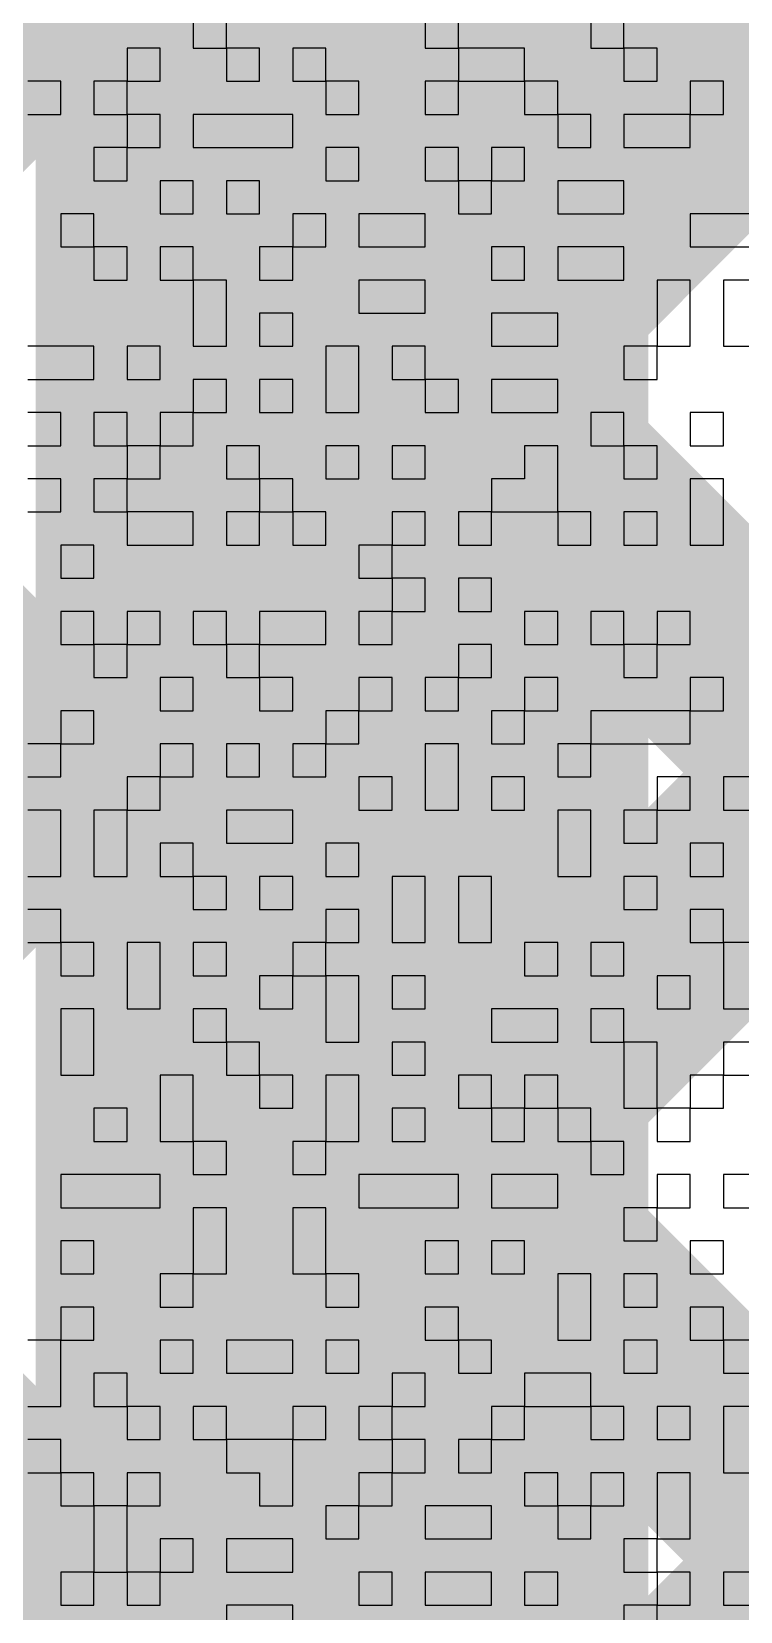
# Model space of a CAD drawing. Header units: millimetres. Extents: x 3.06 to 5.82, y 1.29 to 3.84.
# Drawn here: x 4.6379 to 4.6633, y 1.8932 to 1.9499 of the extents above; entities that cross this region are included whole.
import ezdxf

# ---------------------------------------------------------------- set-up
doc = ezdxf.new("R2010")
doc.units = ezdxf.units.MM
doc.header["$MEASUREMENT"] = 0
for name, color, linetype in [('BottomLayer', 5, 'Continuous'), ('TopLayer', 1, 'Continuous'), ('TopOverlay', 2, 'Continuous')]:
    doc.layers.add(name, color=color, linetype=linetype)

msp = doc.modelspace()

# ---------------------------------------------------------------- linework, layer by layer
at = {"layer": 'BottomLayer', "const_width": 0.008}
for points in [[(4.26286, 1.491), (4.728458, 1.956598)], [(4.57707, 1.956598), (5.022308, 1.511361)], [(4.587413, 1.900406), (4.643605, 1.956598)], [(4.602187, 1.886896), (4.671889, 1.956598)], [(4.603589, 1.860014), (4.700174, 1.956598)], [(4.605355, 1.956598), (5.032078, 1.529875)], [(4.633639, 1.956598), (5.052246, 1.537991)], [(4.661923, 1.956598), (5.080522, 1.538)]]:
    msp.add_lwpolyline(points, dxfattribs=at)
at = {"layer": 'TopLayer', "const_width": 0.022}
msp.add_lwpolyline([(4.649, 1.848), (4.649, 1.981)], dxfattribs=at)
at = {"layer": 'TopOverlay'}
for p, q in [((4.643666, 1.950527), (4.643666, 1.949338)), ((4.644855, 1.949338), (4.644855, 1.950527)), ((4.65199, 1.950527), (4.65199, 1.949338)), ((4.65318, 1.949338), (4.65318, 1.950527)), ((4.657937, 1.950527), (4.657937, 1.949338)), ((4.659126, 1.949338), (4.659126, 1.950527)), ((4.642476, 1.949338), (4.641287, 1.949338)), ((4.641287, 1.949338), (4.641287, 1.948149)), ((4.642476, 1.948149), (4.642476, 1.949338)), ((4.643666, 1.949338), (4.644855, 1.949338)), ((4.644855, 1.949338), (4.644855, 1.948149)), ((4.646044, 1.949338), (4.644855, 1.949338)), ((4.646044, 1.948149), (4.646044, 1.949338)), ((4.648422, 1.949338), (4.647233, 1.949338)), ((4.647233, 1.949338), (4.647233, 1.948149)), ((4.648422, 1.948149), (4.648422, 1.949338)), ((4.65199, 1.949338), (4.65318, 1.949338)), ((4.65318, 1.949338), (4.65318, 1.948149)), ((4.655558, 1.949338), (4.65318, 1.949338)), ((4.655558, 1.948149), (4.655558, 1.949338)), ((4.657937, 1.949338), (4.659126, 1.949338)), ((4.659126, 1.949338), (4.659126, 1.948149)), ((4.660315, 1.949338), (4.659126, 1.949338)), ((4.660315, 1.948149), (4.660315, 1.949338)), ((4.638908, 1.948149), (4.637719, 1.948149)), ((4.638908, 1.94696), (4.638908, 1.948149)), ((4.641287, 1.948149), (4.640098, 1.948149)), ((4.640098, 1.948149), (4.640098, 1.94696)), ((4.641287, 1.948149), (4.642476, 1.948149)), ((4.641287, 1.94696), (4.641287, 1.948149)), ((4.644855, 1.948149), (4.646044, 1.948149)), ((4.647233, 1.948149), (4.648422, 1.948149)), ((4.648422, 1.948149), (4.648422, 1.94696)), ((4.649612, 1.948149), (4.648422, 1.948149)), ((4.649612, 1.94696), (4.649612, 1.948149)), ((4.65318, 1.948149), (4.65199, 1.948149)), ((4.65199, 1.948149), (4.65199, 1.94696)), ((4.65318, 1.94696), (4.65318, 1.948149)), ((4.65318, 1.948149), (4.655558, 1.948149)), ((4.655558, 1.948149), (4.655558, 1.94696)), ((4.656747, 1.948149), (4.655558, 1.948149)), ((4.656747, 1.94696), (4.656747, 1.948149)), ((4.659126, 1.948149), (4.660315, 1.948149)), ((4.662694, 1.948149), (4.661504, 1.948149)), ((4.661504, 1.948149), (4.661504, 1.94696)), ((4.662694, 1.94696), (4.662694, 1.948149)), ((4.637719, 1.94696), (4.638908, 1.94696)), ((4.640098, 1.94696), (4.641287, 1.94696)), ((4.641287, 1.94696), (4.641287, 1.94577)), ((4.642476, 1.94696), (4.641287, 1.94696)), ((4.642476, 1.94577), (4.642476, 1.94696)), ((4.647233, 1.94696), (4.643666, 1.94696)), ((4.643666, 1.94696), (4.643666, 1.94577)), ((4.647233, 1.94577), (4.647233, 1.94696)), ((4.648422, 1.94696), (4.649612, 1.94696)), ((4.65199, 1.94696), (4.65318, 1.94696)), ((4.655558, 1.94696), (4.656747, 1.94696)), ((4.656747, 1.94696), (4.656747, 1.94577)), ((4.657937, 1.94696), (4.656747, 1.94696)), ((4.657937, 1.94577), (4.657937, 1.94696)), ((4.661504, 1.94696), (4.659126, 1.94696)), ((4.659126, 1.94696), (4.659126, 1.94577)), ((4.661504, 1.94696), (4.662694, 1.94696)), ((4.661504, 1.94577), (4.661504, 1.94696)), ((4.641287, 1.94577), (4.640098, 1.94577)), ((4.640098, 1.94577), (4.640098, 1.944581)), ((4.641287, 1.94577), (4.642476, 1.94577)), ((4.641287, 1.944581), (4.641287, 1.94577)), ((4.643666, 1.94577), (4.647233, 1.94577)), ((4.649612, 1.94577), (4.648422, 1.94577)), ((4.648422, 1.94577), (4.648422, 1.944581)), ((4.649612, 1.944581), (4.649612, 1.94577)), ((4.65318, 1.94577), (4.65199, 1.94577)), ((4.65199, 1.94577), (4.65199, 1.944581)), ((4.65318, 1.944581), (4.65318, 1.94577)), ((4.655558, 1.94577), (4.654369, 1.94577)), ((4.654369, 1.94577), (4.654369, 1.944581)), ((4.655558, 1.944581), (4.655558, 1.94577)), ((4.656747, 1.94577), (4.657937, 1.94577)), ((4.659126, 1.94577), (4.661504, 1.94577)), ((4.640098, 1.944581), (4.641287, 1.944581)), ((4.643666, 1.944581), (4.642476, 1.944581)), ((4.642476, 1.944581), (4.642476, 1.943392)), ((4.643666, 1.943392), (4.643666, 1.944581)), ((4.646044, 1.944581), (4.644855, 1.944581)), ((4.644855, 1.944581), (4.644855, 1.943392)), ((4.646044, 1.943392), (4.646044, 1.944581)), ((4.648422, 1.944581), (4.649612, 1.944581)), ((4.65199, 1.944581), (4.65318, 1.944581)), ((4.65318, 1.944581), (4.65318, 1.943392)), ((4.654369, 1.944581), (4.65318, 1.944581)), ((4.654369, 1.944581), (4.655558, 1.944581)), ((4.654369, 1.943392), (4.654369, 1.944581)), ((4.659126, 1.944581), (4.656747, 1.944581)), ((4.656747, 1.944581), (4.656747, 1.943392)), ((4.659126, 1.943392), (4.659126, 1.944581)), ((4.640098, 1.943392), (4.638908, 1.943392)), ((4.638908, 1.943392), (4.638908, 1.942203)), ((4.640098, 1.942203), (4.640098, 1.943392)), ((4.642476, 1.943392), (4.643666, 1.943392)), ((4.644855, 1.943392), (4.646044, 1.943392)), ((4.648422, 1.943392), (4.647233, 1.943392)), ((4.647233, 1.943392), (4.647233, 1.942203)), ((4.648422, 1.942203), (4.648422, 1.943392)), ((4.65199, 1.943392), (4.649612, 1.943392)), ((4.649612, 1.943392), (4.649612, 1.942203)), ((4.65199, 1.942203), (4.65199, 1.943392)), ((4.65318, 1.943392), (4.654369, 1.943392)), ((4.656747, 1.943392), (4.659126, 1.943392)), ((4.663883, 1.943392), (4.661504, 1.943392)), ((4.661504, 1.943392), (4.661504, 1.942203)), ((4.638908, 1.942203), (4.640098, 1.942203)), ((4.640098, 1.942203), (4.640098, 1.941013)), ((4.641287, 1.942203), (4.640098, 1.942203)), ((4.641287, 1.941013), (4.641287, 1.942203)), ((4.643666, 1.942203), (4.642476, 1.942203)), ((4.642476, 1.942203), (4.642476, 1.941013)), ((4.643666, 1.941013), (4.643666, 1.942203)), ((4.647233, 1.942203), (4.646044, 1.942203)), ((4.646044, 1.942203), (4.646044, 1.941013)), ((4.647233, 1.942203), (4.648422, 1.942203)), ((4.647233, 1.941013), (4.647233, 1.942203)), ((4.649612, 1.942203), (4.65199, 1.942203)), ((4.655558, 1.942203), (4.654369, 1.942203)), ((4.654369, 1.942203), (4.654369, 1.941013)), ((4.655558, 1.941013), (4.655558, 1.942203)), ((4.659126, 1.942203), (4.656747, 1.942203)), ((4.656747, 1.942203), (4.656747, 1.941013)), ((4.659126, 1.941013), (4.659126, 1.942203)), ((4.661504, 1.942203), (4.663883, 1.942203)), ((4.640098, 1.941013), (4.641287, 1.941013)), ((4.642476, 1.941013), (4.643666, 1.941013)), ((4.643666, 1.941013), (4.643666, 1.939824)), ((4.644855, 1.941013), (4.643666, 1.941013)), ((4.644855, 1.939824), (4.644855, 1.941013)), ((4.646044, 1.941013), (4.647233, 1.941013)), ((4.65199, 1.941013), (4.649612, 1.941013)), ((4.649612, 1.941013), (4.649612, 1.939824)), ((4.65199, 1.939824), (4.65199, 1.941013)), ((4.654369, 1.941013), (4.655558, 1.941013)), ((4.656747, 1.941013), (4.659126, 1.941013)), ((4.661504, 1.941013), (4.660315, 1.941013)), ((4.660315, 1.941013), (4.660315, 1.939824)), ((4.661504, 1.939824), (4.661504, 1.941013)), ((4.663883, 1.941013), (4.662694, 1.941013)), ((4.662694, 1.941013), (4.662694, 1.939824)), ((4.643666, 1.939824), (4.643666, 1.938635)), ((4.644855, 1.938635), (4.644855, 1.939824)), ((4.647233, 1.939824), (4.646044, 1.939824)), ((4.646044, 1.939824), (4.646044, 1.938635)), ((4.647233, 1.938635), (4.647233, 1.939824)), ((4.649612, 1.939824), (4.65199, 1.939824)), ((4.656747, 1.939824), (4.654369, 1.939824)), ((4.654369, 1.939824), (4.654369, 1.938635)), ((4.656747, 1.938635), (4.656747, 1.939824)), ((4.660315, 1.939824), (4.660315, 1.938635)), ((4.661504, 1.938635), (4.661504, 1.939824)), ((4.662694, 1.939824), (4.662694, 1.938635)), ((4.640098, 1.938635), (4.637719, 1.938635)), ((4.640098, 1.937446), (4.640098, 1.938635)), ((4.642476, 1.938635), (4.641287, 1.938635)), ((4.641287, 1.938635), (4.641287, 1.937446)), ((4.642476, 1.937446), (4.642476, 1.938635)), ((4.643666, 1.938635), (4.644855, 1.938635)), ((4.646044, 1.938635), (4.647233, 1.938635)), ((4.649612, 1.938635), (4.648422, 1.938635)), ((4.648422, 1.938635), (4.648422, 1.937446)), ((4.649612, 1.937446), (4.649612, 1.938635)), ((4.65199, 1.938635), (4.650801, 1.938635)), ((4.650801, 1.938635), (4.650801, 1.937446)), ((4.65199, 1.937446), (4.65199, 1.938635)), ((4.654369, 1.938635), (4.656747, 1.938635)), ((4.660315, 1.938635), (4.659126, 1.938635)), ((4.659126, 1.938635), (4.659126, 1.937446)), ((4.660315, 1.938635), (4.661504, 1.938635)), ((4.660315, 1.937446), (4.660315, 1.938635)), ((4.662694, 1.938635), (4.663883, 1.938635)), ((4.637719, 1.937446), (4.640098, 1.937446)), ((4.641287, 1.937446), (4.642476, 1.937446)), ((4.644855, 1.937446), (4.643666, 1.937446)), ((4.643666, 1.937446), (4.643666, 1.936256)), ((4.644855, 1.936256), (4.644855, 1.937446)), ((4.647233, 1.937446), (4.646044, 1.937446)), ((4.646044, 1.937446), (4.646044, 1.936256)), ((4.647233, 1.936256), (4.647233, 1.937446)), ((4.648422, 1.937446), (4.648422, 1.936256)), ((4.649612, 1.936256), (4.649612, 1.937446)), ((4.650801, 1.937446), (4.65199, 1.937446)), ((4.65199, 1.937446), (4.65199, 1.936256)), ((4.65318, 1.937446), (4.65199, 1.937446)), ((4.65318, 1.936256), (4.65318, 1.937446)), ((4.656747, 1.937446), (4.654369, 1.937446)), ((4.654369, 1.937446), (4.654369, 1.936256)), ((4.656747, 1.936256), (4.656747, 1.937446)), ((4.659126, 1.937446), (4.660315, 1.937446)), ((4.638908, 1.936256), (4.637719, 1.936256)), ((4.638908, 1.935067), (4.638908, 1.936256)), ((4.641287, 1.936256), (4.640098, 1.936256)), ((4.640098, 1.936256), (4.640098, 1.935067)), ((4.641287, 1.935067), (4.641287, 1.936256)), ((4.643666, 1.936256), (4.642476, 1.936256)), ((4.642476, 1.936256), (4.642476, 1.935067)), ((4.643666, 1.936256), (4.644855, 1.936256)), ((4.643666, 1.935067), (4.643666, 1.936256)), ((4.646044, 1.936256), (4.647233, 1.936256)), ((4.648422, 1.936256), (4.649612, 1.936256)), ((4.65199, 1.936256), (4.65318, 1.936256)), ((4.654369, 1.936256), (4.656747, 1.936256)), ((4.659126, 1.936256), (4.657937, 1.936256)), ((4.657937, 1.936256), (4.657937, 1.935067)), ((4.659126, 1.935067), (4.659126, 1.936256)), ((4.662694, 1.936256), (4.661504, 1.936256)), ((4.661504, 1.936256), (4.661504, 1.935067)), ((4.662694, 1.935067), (4.662694, 1.936256)), ((4.637719, 1.935067), (4.638908, 1.935067)), ((4.640098, 1.935067), (4.641287, 1.935067)), ((4.641287, 1.935067), (4.641287, 1.933878)), ((4.642476, 1.935067), (4.641287, 1.935067)), ((4.642476, 1.935067), (4.643666, 1.935067)), ((4.642476, 1.933878), (4.642476, 1.935067)), ((4.646044, 1.935067), (4.644855, 1.935067)), ((4.644855, 1.935067), (4.644855, 1.933878)), ((4.646044, 1.933878), (4.646044, 1.935067)), ((4.649612, 1.935067), (4.648422, 1.935067)), ((4.648422, 1.935067), (4.648422, 1.933878)), ((4.649612, 1.933878), (4.649612, 1.935067)), ((4.65199, 1.935067), (4.650801, 1.935067)), ((4.650801, 1.935067), (4.650801, 1.933878)), ((4.65199, 1.933878), (4.65199, 1.935067)), ((4.656747, 1.935067), (4.655558, 1.935067)), ((4.655558, 1.935067), (4.655558, 1.933878)), ((4.656747, 1.933878), (4.656747, 1.935067)), ((4.657937, 1.935067), (4.659126, 1.935067)), ((4.659126, 1.935067), (4.659126, 1.933878)), ((4.660315, 1.935067), (4.659126, 1.935067)), ((4.660315, 1.933878), (4.660315, 1.935067)), ((4.661504, 1.935067), (4.662694, 1.935067)), ((4.638908, 1.933878), (4.637719, 1.933878)), ((4.638908, 1.932689), (4.638908, 1.933878)), ((4.641287, 1.933878), (4.640098, 1.933878)), ((4.640098, 1.933878), (4.640098, 1.932689)), ((4.641287, 1.933878), (4.642476, 1.933878)), ((4.641287, 1.932689), (4.641287, 1.933878)), ((4.644855, 1.933878), (4.646044, 1.933878)), ((4.646044, 1.933878), (4.646044, 1.932689)), ((4.647233, 1.933878), (4.646044, 1.933878)), ((4.647233, 1.932689), (4.647233, 1.933878)), ((4.648422, 1.933878), (4.649612, 1.933878)), ((4.650801, 1.933878), (4.65199, 1.933878)), ((4.655558, 1.933878), (4.654369, 1.933878)), ((4.654369, 1.933878), (4.654369, 1.932689)), ((4.656747, 1.932689), (4.656747, 1.933878)), ((4.659126, 1.933878), (4.660315, 1.933878)), ((4.662694, 1.933878), (4.661504, 1.933878)), ((4.661504, 1.933878), (4.661504, 1.932689)), ((4.662694, 1.932689), (4.662694, 1.933878)), ((4.637719, 1.932689), (4.638908, 1.932689)), ((4.640098, 1.932689), (4.641287, 1.932689)), ((4.641287, 1.932689), (4.641287, 1.931499)), ((4.643666, 1.932689), (4.641287, 1.932689)), ((4.643666, 1.931499), (4.643666, 1.932689)), ((4.646044, 1.932689), (4.644855, 1.932689)), ((4.644855, 1.932689), (4.644855, 1.931499)), ((4.646044, 1.932689), (4.647233, 1.932689)), ((4.646044, 1.931499), (4.646044, 1.932689)), ((4.647233, 1.932689), (4.647233, 1.931499)), ((4.648422, 1.932689), (4.647233, 1.932689)), ((4.648422, 1.931499), (4.648422, 1.932689)), ((4.65199, 1.932689), (4.650801, 1.932689)), ((4.650801, 1.932689), (4.650801, 1.931499)), ((4.65199, 1.931499), (4.65199, 1.932689)), ((4.654369, 1.932689), (4.65318, 1.932689)), ((4.65318, 1.932689), (4.65318, 1.931499)), ((4.654369, 1.932689), (4.656747, 1.932689)), ((4.654369, 1.931499), (4.654369, 1.932689)), ((4.656747, 1.932689), (4.656747, 1.931499)), ((4.657937, 1.932689), (4.656747, 1.932689)), ((4.657937, 1.931499), (4.657937, 1.932689)), ((4.660315, 1.932689), (4.659126, 1.932689)), ((4.659126, 1.932689), (4.659126, 1.931499)), ((4.660315, 1.931499), (4.660315, 1.932689)), ((4.661504, 1.932689), (4.661504, 1.931499)), ((4.662694, 1.931499), (4.662694, 1.932689)), ((4.640098, 1.931499), (4.638908, 1.931499)), ((4.638908, 1.931499), (4.638908, 1.93031)), ((4.640098, 1.93031), (4.640098, 1.931499)), ((4.641287, 1.931499), (4.643666, 1.931499)), ((4.644855, 1.931499), (4.646044, 1.931499)), ((4.647233, 1.931499), (4.648422, 1.931499)), ((4.650801, 1.931499), (4.649612, 1.931499)), ((4.649612, 1.931499), (4.649612, 1.93031)), ((4.650801, 1.931499), (4.65199, 1.931499)), ((4.650801, 1.93031), (4.650801, 1.931499)), ((4.65318, 1.931499), (4.654369, 1.931499)), ((4.656747, 1.931499), (4.657937, 1.931499)), ((4.659126, 1.931499), (4.660315, 1.931499)), ((4.661504, 1.931499), (4.662694, 1.931499)), ((4.638908, 1.93031), (4.640098, 1.93031)), ((4.649612, 1.93031), (4.650801, 1.93031)), ((4.650801, 1.93031), (4.650801, 1.929121)), ((4.65199, 1.93031), (4.650801, 1.93031)), ((4.65199, 1.929121), (4.65199, 1.93031)), ((4.654369, 1.93031), (4.65318, 1.93031)), ((4.65318, 1.93031), (4.65318, 1.929121)), ((4.654369, 1.929121), (4.654369, 1.93031)), ((4.640098, 1.929121), (4.638908, 1.929121)), ((4.638908, 1.929121), (4.638908, 1.927932)), ((4.640098, 1.927932), (4.640098, 1.929121)), ((4.642476, 1.929121), (4.641287, 1.929121)), ((4.641287, 1.929121), (4.641287, 1.927932)), ((4.642476, 1.927932), (4.642476, 1.929121)), ((4.644855, 1.929121), (4.643666, 1.929121)), ((4.643666, 1.929121), (4.643666, 1.927932)), ((4.644855, 1.927932), (4.644855, 1.929121)), ((4.648422, 1.929121), (4.646044, 1.929121)), ((4.646044, 1.929121), (4.646044, 1.927932)), ((4.648422, 1.927932), (4.648422, 1.929121)), ((4.650801, 1.929121), (4.649612, 1.929121)), ((4.649612, 1.929121), (4.649612, 1.927932)), ((4.650801, 1.929121), (4.65199, 1.929121)), ((4.650801, 1.927932), (4.650801, 1.929121)), ((4.65318, 1.929121), (4.654369, 1.929121)), ((4.656747, 1.929121), (4.655558, 1.929121)), ((4.655558, 1.929121), (4.655558, 1.927932)), ((4.656747, 1.927932), (4.656747, 1.929121)), ((4.659126, 1.929121), (4.657937, 1.929121)), ((4.657937, 1.929121), (4.657937, 1.927932)), ((4.659126, 1.927932), (4.659126, 1.929121)), ((4.661504, 1.929121), (4.660315, 1.929121)), ((4.660315, 1.929121), (4.660315, 1.927932)), ((4.661504, 1.927932), (4.661504, 1.929121)), ((4.638908, 1.927932), (4.640098, 1.927932)), ((4.640098, 1.927932), (4.640098, 1.926742)), ((4.641287, 1.927932), (4.640098, 1.927932)), ((4.641287, 1.927932), (4.642476, 1.927932)), ((4.641287, 1.926742), (4.641287, 1.927932)), ((4.643666, 1.927932), (4.644855, 1.927932)), ((4.644855, 1.927932), (4.644855, 1.926742)), ((4.646044, 1.927932), (4.644855, 1.927932)), ((4.646044, 1.927932), (4.648422, 1.927932)), ((4.646044, 1.926742), (4.646044, 1.927932)), ((4.649612, 1.927932), (4.650801, 1.927932)), ((4.654369, 1.927932), (4.65318, 1.927932)), ((4.65318, 1.927932), (4.65318, 1.926742)), ((4.654369, 1.926742), (4.654369, 1.927932)), ((4.655558, 1.927932), (4.656747, 1.927932)), ((4.657937, 1.927932), (4.659126, 1.927932)), ((4.659126, 1.927932), (4.659126, 1.926742)), ((4.660315, 1.927932), (4.659126, 1.927932)), ((4.660315, 1.927932), (4.661504, 1.927932)), ((4.660315, 1.926742), (4.660315, 1.927932)), ((4.640098, 1.926742), (4.641287, 1.926742)), ((4.643666, 1.926742), (4.642476, 1.926742)), ((4.642476, 1.926742), (4.642476, 1.925553)), ((4.643666, 1.925553), (4.643666, 1.926742)), ((4.644855, 1.926742), (4.646044, 1.926742)), ((4.646044, 1.926742), (4.646044, 1.925553)), ((4.647233, 1.926742), (4.646044, 1.926742)), ((4.647233, 1.925553), (4.647233, 1.926742)), ((4.650801, 1.926742), (4.649612, 1.926742)), ((4.649612, 1.926742), (4.649612, 1.925553)), ((4.650801, 1.925553), (4.650801, 1.926742)), ((4.65318, 1.926742), (4.65199, 1.926742)), ((4.65199, 1.926742), (4.65199, 1.925553)), ((4.65318, 1.926742), (4.654369, 1.926742)), ((4.65318, 1.925553), (4.65318, 1.926742)), ((4.656747, 1.926742), (4.655558, 1.926742)), ((4.655558, 1.926742), (4.655558, 1.925553)), ((4.656747, 1.925553), (4.656747, 1.926742)), ((4.659126, 1.926742), (4.660315, 1.926742)), ((4.662694, 1.926742), (4.661504, 1.926742)), ((4.661504, 1.926742), (4.661504, 1.925553)), ((4.662694, 1.925553), (4.662694, 1.926742)), ((4.640098, 1.925553), (4.638908, 1.925553)), ((4.638908, 1.925553), (4.638908, 1.924364)), ((4.640098, 1.924364), (4.640098, 1.925553)), ((4.642476, 1.925553), (4.643666, 1.925553)), ((4.646044, 1.925553), (4.647233, 1.925553)), ((4.649612, 1.925553), (4.648422, 1.925553)), ((4.648422, 1.925553), (4.648422, 1.924364)), ((4.649612, 1.925553), (4.650801, 1.925553)), ((4.649612, 1.924364), (4.649612, 1.925553)), ((4.65199, 1.925553), (4.65318, 1.925553)), ((4.655558, 1.925553), (4.654369, 1.925553)), ((4.654369, 1.925553), (4.654369, 1.924364)), ((4.655558, 1.925553), (4.656747, 1.925553)), ((4.655558, 1.924364), (4.655558, 1.925553)), ((4.661504, 1.925553), (4.657937, 1.925553)), ((4.657937, 1.925553), (4.657937, 1.924364)), ((4.661504, 1.925553), (4.662694, 1.925553)), ((4.661504, 1.924364), (4.661504, 1.925553)), ((4.638908, 1.924364), (4.637719, 1.924364)), ((4.638908, 1.924364), (4.640098, 1.924364)), ((4.638908, 1.923175), (4.638908, 1.924364)), ((4.643666, 1.924364), (4.642476, 1.924364)), ((4.642476, 1.924364), (4.642476, 1.923175)), ((4.643666, 1.923175), (4.643666, 1.924364)), ((4.646044, 1.924364), (4.644855, 1.924364)), ((4.644855, 1.924364), (4.644855, 1.923175)), ((4.646044, 1.923175), (4.646044, 1.924364)), ((4.648422, 1.924364), (4.647233, 1.924364)), ((4.647233, 1.924364), (4.647233, 1.923175)), ((4.648422, 1.924364), (4.649612, 1.924364)), ((4.648422, 1.923175), (4.648422, 1.924364)), ((4.65318, 1.924364), (4.65199, 1.924364)), ((4.65199, 1.924364), (4.65199, 1.923175)), ((4.65318, 1.923175), (4.65318, 1.924364)), ((4.654369, 1.924364), (4.655558, 1.924364)), ((4.657937, 1.924364), (4.656747, 1.924364)), ((4.656747, 1.924364), (4.656747, 1.923175)), ((4.657937, 1.924364), (4.661504, 1.924364)), ((4.657937, 1.923175), (4.657937, 1.924364)), ((4.637719, 1.923175), (4.638908, 1.923175)), ((4.642476, 1.923175), (4.641287, 1.923175)), ((4.641287, 1.923175), (4.641287, 1.921985)), ((4.642476, 1.923175), (4.643666, 1.923175)), ((4.642476, 1.921985), (4.642476, 1.923175)), ((4.644855, 1.923175), (4.646044, 1.923175)), ((4.647233, 1.923175), (4.648422, 1.923175)), ((4.650801, 1.923175), (4.649612, 1.923175)), ((4.649612, 1.923175), (4.649612, 1.921985)), ((4.650801, 1.921985), (4.650801, 1.923175)), ((4.65199, 1.923175), (4.65199, 1.921985)), ((4.65318, 1.921985), (4.65318, 1.923175)), ((4.655558, 1.923175), (4.654369, 1.923175)), ((4.654369, 1.923175), (4.654369, 1.921985)), ((4.655558, 1.921985), (4.655558, 1.923175)), ((4.656747, 1.923175), (4.657937, 1.923175)), ((4.661504, 1.923175), (4.660315, 1.923175)), ((4.660315, 1.923175), (4.660315, 1.921985)), ((4.661504, 1.921985), (4.661504, 1.923175)), ((4.663883, 1.923175), (4.662694, 1.923175)), ((4.662694, 1.923175), (4.662694, 1.921985)), ((4.638908, 1.921985), (4.637719, 1.921985)), ((4.638908, 1.920796), (4.638908, 1.921985)), ((4.641287, 1.921985), (4.640098, 1.921985)), ((4.640098, 1.921985), (4.640098, 1.920796)), ((4.641287, 1.921985), (4.642476, 1.921985)), ((4.641287, 1.920796), (4.641287, 1.921985)), ((4.647233, 1.921985), (4.644855, 1.921985)), ((4.644855, 1.921985), (4.644855, 1.920796)), ((4.647233, 1.920796), (4.647233, 1.921985)), ((4.649612, 1.921985), (4.650801, 1.921985)), ((4.65199, 1.921985), (4.65318, 1.921985)), ((4.654369, 1.921985), (4.655558, 1.921985)), ((4.657937, 1.921985), (4.656747, 1.921985)), ((4.656747, 1.921985), (4.656747, 1.920796)), ((4.657937, 1.920796), (4.657937, 1.921985)), ((4.660315, 1.921985), (4.659126, 1.921985)), ((4.659126, 1.921985), (4.659126, 1.920796)), ((4.660315, 1.921985), (4.661504, 1.921985)), ((4.660315, 1.920796), (4.660315, 1.921985)), ((4.662694, 1.921985), (4.663883, 1.921985)), ((4.638908, 1.919607), (4.638908, 1.920796)), ((4.640098, 1.920796), (4.640098, 1.919607)), ((4.641287, 1.919607), (4.641287, 1.920796)), ((4.643666, 1.920796), (4.642476, 1.920796)), ((4.642476, 1.920796), (4.642476, 1.919607)), ((4.643666, 1.919607), (4.643666, 1.920796)), ((4.644855, 1.920796), (4.647233, 1.920796)), ((4.649612, 1.920796), (4.648422, 1.920796)), ((4.648422, 1.920796), (4.648422, 1.919607)), ((4.649612, 1.919607), (4.649612, 1.920796)), ((4.656747, 1.920796), (4.656747, 1.919607)), ((4.657937, 1.919607), (4.657937, 1.920796)), ((4.659126, 1.920796), (4.660315, 1.920796)), ((4.662694, 1.920796), (4.661504, 1.920796)), ((4.661504, 1.920796), (4.661504, 1.919607)), ((4.662694, 1.919607), (4.662694, 1.920796)), ((4.637719, 1.919607), (4.638908, 1.919607)), ((4.640098, 1.919607), (4.641287, 1.919607)), ((4.642476, 1.919607), (4.643666, 1.919607)), ((4.643666, 1.919607), (4.643666, 1.918418)), ((4.644855, 1.919607), (4.643666, 1.919607)), ((4.644855, 1.918418), (4.644855, 1.919607)), ((4.647233, 1.919607), (4.646044, 1.919607)), ((4.646044, 1.919607), (4.646044, 1.918418)), ((4.647233, 1.918418), (4.647233, 1.919607)), ((4.648422, 1.919607), (4.649612, 1.919607)), ((4.65199, 1.919607), (4.650801, 1.919607)), ((4.650801, 1.919607), (4.650801, 1.918418)), ((4.65199, 1.918418), (4.65199, 1.919607)), ((4.654369, 1.919607), (4.65318, 1.919607)), ((4.65318, 1.919607), (4.65318, 1.918418)), ((4.654369, 1.918418), (4.654369, 1.919607)), ((4.656747, 1.919607), (4.657937, 1.919607)), ((4.660315, 1.919607), (4.659126, 1.919607)), ((4.659126, 1.919607), (4.659126, 1.918418)), ((4.660315, 1.918418), (4.660315, 1.919607)), ((4.661504, 1.919607), (4.662694, 1.919607)), ((4.638908, 1.918418), (4.637719, 1.918418)), ((4.638908, 1.917228), (4.638908, 1.918418)), ((4.643666, 1.918418), (4.644855, 1.918418)), ((4.646044, 1.918418), (4.647233, 1.918418)), ((4.649612, 1.918418), (4.648422, 1.918418)), ((4.648422, 1.918418), (4.648422, 1.917228)), ((4.649612, 1.917228), (4.649612, 1.918418)), ((4.650801, 1.918418), (4.650801, 1.917228)), ((4.65199, 1.917228), (4.65199, 1.918418)), ((4.65318, 1.918418), (4.65318, 1.917228)), ((4.654369, 1.917228), (4.654369, 1.918418)), ((4.659126, 1.918418), (4.660315, 1.918418)), ((4.662694, 1.918418), (4.661504, 1.918418)), ((4.661504, 1.918418), (4.661504, 1.917228)), ((4.662694, 1.917228), (4.662694, 1.918418)), ((4.637719, 1.917228), (4.638908, 1.917228)), ((4.638908, 1.917228), (4.638908, 1.916039)), ((4.640098, 1.917228), (4.638908, 1.917228)), ((4.640098, 1.916039), (4.640098, 1.917228)), ((4.642476, 1.917228), (4.641287, 1.917228)), ((4.641287, 1.917228), (4.641287, 1.916039)), ((4.642476, 1.916039), (4.642476, 1.917228)), ((4.644855, 1.917228), (4.643666, 1.917228)), ((4.643666, 1.917228), (4.643666, 1.916039)), ((4.644855, 1.916039), (4.644855, 1.917228)), ((4.648422, 1.917228), (4.647233, 1.917228)), ((4.647233, 1.917228), (4.647233, 1.916039)), ((4.648422, 1.917228), (4.649612, 1.917228)), ((4.648422, 1.916039), (4.648422, 1.917228)), ((4.650801, 1.917228), (4.65199, 1.917228)), ((4.65318, 1.917228), (4.654369, 1.917228)), ((4.656747, 1.917228), (4.655558, 1.917228)), ((4.655558, 1.917228), (4.655558, 1.916039)), ((4.656747, 1.916039), (4.656747, 1.917228)), ((4.659126, 1.917228), (4.657937, 1.917228)), ((4.657937, 1.917228), (4.657937, 1.916039)), ((4.659126, 1.916039), (4.659126, 1.917228)), ((4.661504, 1.917228), (4.662694, 1.917228)), ((4.662694, 1.917228), (4.662694, 1.916039)), ((4.663883, 1.917228), (4.662694, 1.917228)), ((4.638908, 1.916039), (4.640098, 1.916039)), ((4.641287, 1.916039), (4.641287, 1.91485)), ((4.642476, 1.91485), (4.642476, 1.916039)), ((4.643666, 1.916039), (4.644855, 1.916039)), ((4.647233, 1.916039), (4.646044, 1.916039)), ((4.646044, 1.916039), (4.646044, 1.91485)), ((4.647233, 1.91485), (4.647233, 1.916039)), ((4.647233, 1.916039), (4.648422, 1.916039)), ((4.648422, 1.916039), (4.648422, 1.91485)), ((4.649612, 1.916039), (4.648422, 1.916039)), ((4.649612, 1.91485), (4.649612, 1.916039)), ((4.65199, 1.916039), (4.650801, 1.916039)), ((4.650801, 1.916039), (4.650801, 1.91485)), ((4.65199, 1.91485), (4.65199, 1.916039)), ((4.655558, 1.916039), (4.656747, 1.916039)), ((4.657937, 1.916039), (4.659126, 1.916039)), ((4.661504, 1.916039), (4.660315, 1.916039)), ((4.660315, 1.916039), (4.660315, 1.91485)), ((4.661504, 1.91485), (4.661504, 1.916039)), ((4.662694, 1.916039), (4.662694, 1.91485)), ((4.640098, 1.91485), (4.638908, 1.91485)), ((4.638908, 1.91485), (4.638908, 1.91366)), ((4.640098, 1.91366), (4.640098, 1.91485)), ((4.641287, 1.91485), (4.642476, 1.91485)), ((4.644855, 1.91485), (4.643666, 1.91485)), ((4.643666, 1.91485), (4.643666, 1.91366)), ((4.644855, 1.91366), (4.644855, 1.91485)), ((4.646044, 1.91485), (4.647233, 1.91485)), ((4.648422, 1.91485), (4.648422, 1.91366)), ((4.649612, 1.91366), (4.649612, 1.91485)), ((4.650801, 1.91485), (4.65199, 1.91485)), ((4.656747, 1.91485), (4.654369, 1.91485)), ((4.654369, 1.91485), (4.654369, 1.91366)), ((4.656747, 1.91366), (4.656747, 1.91485)), ((4.659126, 1.91485), (4.657937, 1.91485)), ((4.657937, 1.91485), (4.657937, 1.91366)), ((4.659126, 1.91366), (4.659126, 1.91485)), ((4.660315, 1.91485), (4.661504, 1.91485)), ((4.662694, 1.91485), (4.663883, 1.91485)), ((4.638908, 1.91366), (4.638908, 1.912471)), ((4.640098, 1.912471), (4.640098, 1.91366)), ((4.643666, 1.91366), (4.644855, 1.91366)), ((4.644855, 1.91366), (4.644855, 1.912471)), ((4.646044, 1.91366), (4.644855, 1.91366)), ((4.646044, 1.912471), (4.646044, 1.91366)), ((4.648422, 1.91366), (4.649612, 1.91366)), ((4.65199, 1.91366), (4.650801, 1.91366)), ((4.650801, 1.91366), (4.650801, 1.912471)), ((4.65199, 1.912471), (4.65199, 1.91366)), ((4.654369, 1.91366), (4.656747, 1.91366)), ((4.657937, 1.91366), (4.659126, 1.91366)), ((4.659126, 1.91366), (4.659126, 1.912471)), ((4.660315, 1.91366), (4.659126, 1.91366)), ((4.660315, 1.912471), (4.660315, 1.91366)), ((4.663883, 1.91366), (4.662694, 1.91366)), ((4.662694, 1.91366), (4.662694, 1.912471)), ((4.638908, 1.912471), (4.640098, 1.912471)), ((4.643666, 1.912471), (4.642476, 1.912471)), ((4.642476, 1.912471), (4.642476, 1.911282)), ((4.643666, 1.911282), (4.643666, 1.912471)), ((4.644855, 1.912471), (4.646044, 1.912471)), ((4.646044, 1.912471), (4.646044, 1.911282)), ((4.647233, 1.912471), (4.646044, 1.912471)), ((4.647233, 1.911282), (4.647233, 1.912471)), ((4.649612, 1.912471), (4.648422, 1.912471)), ((4.648422, 1.912471), (4.648422, 1.911282)), ((4.649612, 1.911282), (4.649612, 1.912471)), ((4.650801, 1.912471), (4.65199, 1.912471)), ((4.654369, 1.912471), (4.65318, 1.912471)), ((4.65318, 1.912471), (4.65318, 1.911282)), ((4.654369, 1.911282), (4.654369, 1.912471)), ((4.656747, 1.912471), (4.655558, 1.912471)), ((4.655558, 1.912471), (4.655558, 1.911282)), ((4.656747, 1.911282), (4.656747, 1.912471)), ((4.659126, 1.912471), (4.659126, 1.911282)), ((4.660315, 1.911282), (4.660315, 1.912471)), ((4.662694, 1.912471), (4.661504, 1.912471)), ((4.661504, 1.912471), (4.661504, 1.911282)), ((4.662694, 1.912471), (4.663883, 1.912471)), ((4.662694, 1.911282), (4.662694, 1.912471)), ((4.641287, 1.911282), (4.640098, 1.911282)), ((4.640098, 1.911282), (4.640098, 1.910093)), ((4.641287, 1.910093), (4.641287, 1.911282)), ((4.642476, 1.911282), (4.642476, 1.910093)), ((4.643666, 1.910093), (4.643666, 1.911282)), ((4.646044, 1.911282), (4.647233, 1.911282)), ((4.648422, 1.911282), (4.648422, 1.910093)), ((4.649612, 1.910093), (4.649612, 1.911282)), ((4.65199, 1.911282), (4.650801, 1.911282)), ((4.650801, 1.911282), (4.650801, 1.910093)), ((4.65199, 1.910093), (4.65199, 1.911282)), ((4.65318, 1.911282), (4.654369, 1.911282)), ((4.654369, 1.911282), (4.654369, 1.910093)), ((4.655558, 1.911282), (4.654369, 1.911282)), ((4.655558, 1.910093), (4.655558, 1.911282)), ((4.655558, 1.911282), (4.656747, 1.911282)), ((4.656747, 1.911282), (4.656747, 1.910093)), ((4.657937, 1.911282), (4.656747, 1.911282)), ((4.657937, 1.910093), (4.657937, 1.911282)), ((4.659126, 1.911282), (4.660315, 1.911282)), ((4.660315, 1.911282), (4.660315, 1.910093)), ((4.661504, 1.911282), (4.660315, 1.911282)), ((4.661504, 1.911282), (4.662694, 1.911282)), ((4.661504, 1.910093), (4.661504, 1.911282)), ((4.640098, 1.910093), (4.641287, 1.910093)), ((4.642476, 1.910093), (4.643666, 1.910093)), ((4.643666, 1.910093), (4.643666, 1.908904)), ((4.644855, 1.910093), (4.643666, 1.910093)), ((4.644855, 1.908904), (4.644855, 1.910093)), ((4.648422, 1.910093), (4.647233, 1.910093)), ((4.647233, 1.910093), (4.647233, 1.908904)), ((4.648422, 1.910093), (4.649612, 1.910093)), ((4.648422, 1.908904), (4.648422, 1.910093)), ((4.650801, 1.910093), (4.65199, 1.910093)), ((4.654369, 1.910093), (4.655558, 1.910093)), ((4.656747, 1.910093), (4.657937, 1.910093)), ((4.657937, 1.910093), (4.657937, 1.908904)), ((4.659126, 1.910093), (4.657937, 1.910093)), ((4.659126, 1.908904), (4.659126, 1.910093)), ((4.660315, 1.910093), (4.661504, 1.910093)), ((4.642476, 1.908904), (4.638908, 1.908904)), ((4.638908, 1.908904), (4.638908, 1.907714)), ((4.642476, 1.907714), (4.642476, 1.908904)), ((4.643666, 1.908904), (4.644855, 1.908904)), ((4.647233, 1.908904), (4.648422, 1.908904)), ((4.65318, 1.908904), (4.649612, 1.908904)), ((4.649612, 1.908904), (4.649612, 1.907714)), ((4.65318, 1.907714), (4.65318, 1.908904)), ((4.656747, 1.908904), (4.654369, 1.908904)), ((4.654369, 1.908904), (4.654369, 1.907714)), ((4.656747, 1.907714), (4.656747, 1.908904)), ((4.657937, 1.908904), (4.659126, 1.908904)), ((4.661504, 1.908904), (4.660315, 1.908904)), ((4.660315, 1.908904), (4.660315, 1.907714)), ((4.661504, 1.907714), (4.661504, 1.908904)), ((4.663883, 1.908904), (4.662694, 1.908904)), ((4.662694, 1.908904), (4.662694, 1.907714)), ((4.638908, 1.907714), (4.642476, 1.907714)), ((4.644855, 1.907714), (4.643666, 1.907714)), ((4.643666, 1.907714), (4.643666, 1.906525)), ((4.644855, 1.906525), (4.644855, 1.907714)), ((4.648422, 1.907714), (4.647233, 1.907714)), ((4.647233, 1.907714), (4.647233, 1.906525)), ((4.648422, 1.906525), (4.648422, 1.907714)), ((4.649612, 1.907714), (4.65318, 1.907714)), ((4.654369, 1.907714), (4.656747, 1.907714)), ((4.660315, 1.907714), (4.659126, 1.907714)), ((4.659126, 1.907714), (4.659126, 1.906525)), ((4.660315, 1.907714), (4.661504, 1.907714)), ((4.660315, 1.906525), (4.660315, 1.907714)), ((4.662694, 1.907714), (4.663883, 1.907714)), ((4.640098, 1.906525), (4.638908, 1.906525)), ((4.638908, 1.906525), (4.638908, 1.905336)), ((4.640098, 1.905336), (4.640098, 1.906525)), ((4.643666, 1.906525), (4.643666, 1.905336)), ((4.644855, 1.905336), (4.644855, 1.906525)), ((4.647233, 1.906525), (4.647233, 1.905336)), ((4.648422, 1.905336), (4.648422, 1.906525)), ((4.65318, 1.906525), (4.65199, 1.906525)), ((4.65199, 1.906525), (4.65199, 1.905336)), ((4.65318, 1.905336), (4.65318, 1.906525)), ((4.655558, 1.906525), (4.654369, 1.906525)), ((4.654369, 1.906525), (4.654369, 1.905336)), ((4.655558, 1.905336), (4.655558, 1.906525)), ((4.659126, 1.906525), (4.660315, 1.906525)), ((4.662694, 1.906525), (4.661504, 1.906525)), ((4.661504, 1.906525), (4.661504, 1.905336)), ((4.662694, 1.905336), (4.662694, 1.906525)), ((4.638908, 1.905336), (4.640098, 1.905336)), ((4.643666, 1.905336), (4.642476, 1.905336)), ((4.642476, 1.905336), (4.642476, 1.904146)), ((4.643666, 1.905336), (4.644855, 1.905336)), ((4.643666, 1.904146), (4.643666, 1.905336)), ((4.647233, 1.905336), (4.648422, 1.905336)), ((4.648422, 1.905336), (4.648422, 1.904146)), ((4.649612, 1.905336), (4.648422, 1.905336)), ((4.649612, 1.904146), (4.649612, 1.905336)), ((4.65199, 1.905336), (4.65318, 1.905336)), ((4.654369, 1.905336), (4.655558, 1.905336)), ((4.657937, 1.905336), (4.656747, 1.905336)), ((4.656747, 1.905336), (4.656747, 1.904146)), ((4.657937, 1.904146), (4.657937, 1.905336)), ((4.660315, 1.905336), (4.659126, 1.905336)), ((4.659126, 1.905336), (4.659126, 1.904146)), ((4.660315, 1.904146), (4.660315, 1.905336)), ((4.661504, 1.905336), (4.662694, 1.905336)), ((4.640098, 1.904146), (4.638908, 1.904146)), ((4.638908, 1.904146), (4.638908, 1.902957)), ((4.640098, 1.902957), (4.640098, 1.904146)), ((4.642476, 1.904146), (4.643666, 1.904146)), ((4.648422, 1.904146), (4.649612, 1.904146)), ((4.65318, 1.904146), (4.65199, 1.904146)), ((4.65199, 1.904146), (4.65199, 1.902957)), ((4.65318, 1.902957), (4.65318, 1.904146)), ((4.656747, 1.904146), (4.656747, 1.902957)), ((4.657937, 1.902957), (4.657937, 1.904146)), ((4.659126, 1.904146), (4.660315, 1.904146)), ((4.662694, 1.904146), (4.661504, 1.904146)), ((4.661504, 1.904146), (4.661504, 1.902957)), ((4.662694, 1.902957), (4.662694, 1.904146)), ((4.638908, 1.902957), (4.637719, 1.902957)), ((4.638908, 1.902957), (4.640098, 1.902957)), ((4.638908, 1.901768), (4.638908, 1.902957)), ((4.643666, 1.902957), (4.642476, 1.902957)), ((4.642476, 1.902957), (4.642476, 1.901768)), ((4.643666, 1.901768), (4.643666, 1.902957)), ((4.647233, 1.902957), (4.644855, 1.902957)), ((4.644855, 1.902957), (4.644855, 1.901768)), ((4.647233, 1.901768), (4.647233, 1.902957)), ((4.649612, 1.902957), (4.648422, 1.902957)), ((4.648422, 1.902957), (4.648422, 1.901768)), ((4.649612, 1.901768), (4.649612, 1.902957)), ((4.65199, 1.902957), (4.65318, 1.902957)), ((4.65318, 1.902957), (4.65318, 1.901768)), ((4.654369, 1.902957), (4.65318, 1.902957)), ((4.654369, 1.901768), (4.654369, 1.902957)), ((4.656747, 1.902957), (4.657937, 1.902957)), ((4.660315, 1.902957), (4.659126, 1.902957)), ((4.659126, 1.902957), (4.659126, 1.901768)), ((4.660315, 1.901768), (4.660315, 1.902957)), ((4.661504, 1.902957), (4.662694, 1.902957)), ((4.662694, 1.902957), (4.662694, 1.901768)), ((4.663883, 1.902957), (4.662694, 1.902957)), ((4.638908, 1.900579), (4.638908, 1.901768)), ((4.641287, 1.901768), (4.640098, 1.901768)), ((4.640098, 1.901768), (4.640098, 1.900579)), ((4.641287, 1.900579), (4.641287, 1.901768)), ((4.642476, 1.901768), (4.643666, 1.901768)), ((4.644855, 1.901768), (4.647233, 1.901768)), ((4.648422, 1.901768), (4.649612, 1.901768)), ((4.65199, 1.901768), (4.650801, 1.901768)), ((4.650801, 1.901768), (4.650801, 1.900579)), ((4.65199, 1.900579), (4.65199, 1.901768)), ((4.65318, 1.901768), (4.654369, 1.901768)), ((4.657937, 1.901768), (4.655558, 1.901768)), ((4.655558, 1.901768), (4.655558, 1.900579)), ((4.657937, 1.900579), (4.657937, 1.901768)), ((4.659126, 1.901768), (4.660315, 1.901768)), ((4.662694, 1.901768), (4.663883, 1.901768)), ((4.637719, 1.900579), (4.638908, 1.900579)), ((4.640098, 1.900579), (4.641287, 1.900579)), ((4.641287, 1.900579), (4.641287, 1.89939)), ((4.642476, 1.900579), (4.641287, 1.900579)), ((4.642476, 1.89939), (4.642476, 1.900579)), ((4.644855, 1.900579), (4.643666, 1.900579)), ((4.643666, 1.900579), (4.643666, 1.89939)), ((4.644855, 1.89939), (4.644855, 1.900579)), ((4.648422, 1.900579), (4.647233, 1.900579)), ((4.647233, 1.900579), (4.647233, 1.89939)), ((4.648422, 1.89939), (4.648422, 1.900579)), ((4.650801, 1.900579), (4.649612, 1.900579)), ((4.649612, 1.900579), (4.649612, 1.89939)), ((4.650801, 1.900579), (4.65199, 1.900579)), ((4.650801, 1.89939), (4.650801, 1.900579)), ((4.655558, 1.900579), (4.654369, 1.900579)), ((4.654369, 1.900579), (4.654369, 1.89939)), ((4.655558, 1.900579), (4.657937, 1.900579)), ((4.655558, 1.89939), (4.655558, 1.900579)), ((4.657937, 1.900579), (4.657937, 1.89939)), ((4.659126, 1.900579), (4.657937, 1.900579)), ((4.659126, 1.89939), (4.659126, 1.900579)), ((4.661504, 1.900579), (4.660315, 1.900579)), ((4.660315, 1.900579), (4.660315, 1.89939)), ((4.661504, 1.89939), (4.661504, 1.900579)), ((4.663883, 1.900579), (4.662694, 1.900579)), ((4.662694, 1.900579), (4.662694, 1.89939)), ((4.638908, 1.89939), (4.637719, 1.89939)), ((4.638908, 1.8982), (4.638908, 1.89939)), ((4.641287, 1.89939), (4.642476, 1.89939)), ((4.643666, 1.89939), (4.644855, 1.89939)), ((4.644855, 1.89939), (4.644855, 1.8982)), ((4.647233, 1.89939), (4.644855, 1.89939)), ((4.647233, 1.89939), (4.648422, 1.89939)), ((4.647233, 1.8982), (4.647233, 1.89939)), ((4.649612, 1.89939), (4.650801, 1.89939)), ((4.650801, 1.89939), (4.650801, 1.8982)), ((4.65199, 1.89939), (4.650801, 1.89939)), ((4.65199, 1.8982), (4.65199, 1.89939)), ((4.654369, 1.89939), (4.65318, 1.89939)), ((4.65318, 1.89939), (4.65318, 1.8982)), ((4.654369, 1.89939), (4.655558, 1.89939)), ((4.654369, 1.8982), (4.654369, 1.89939)), ((4.657937, 1.89939), (4.659126, 1.89939)), ((4.660315, 1.89939), (4.661504, 1.89939)), ((4.662694, 1.89939), (4.662694, 1.8982)), ((4.637719, 1.8982), (4.638908, 1.8982)), ((4.638908, 1.8982), (4.638908, 1.897011)), ((4.640098, 1.8982), (4.638908, 1.8982)), ((4.640098, 1.897011), (4.640098, 1.8982)), ((4.642476, 1.8982), (4.641287, 1.8982)), ((4.641287, 1.8982), (4.641287, 1.897011)), ((4.642476, 1.897011), (4.642476, 1.8982)), ((4.644855, 1.8982), (4.646044, 1.8982)), ((4.646044, 1.8982), (4.646044, 1.897011)), ((4.647233, 1.897011), (4.647233, 1.8982)), ((4.650801, 1.8982), (4.649612, 1.8982)), ((4.649612, 1.8982), (4.649612, 1.897011)), ((4.650801, 1.8982), (4.65199, 1.8982)), ((4.650801, 1.897011), (4.650801, 1.8982)), ((4.65318, 1.8982), (4.654369, 1.8982)), ((4.656747, 1.8982), (4.655558, 1.8982)), ((4.655558, 1.8982), (4.655558, 1.897011)), ((4.656747, 1.897011), (4.656747, 1.8982)), ((4.659126, 1.8982), (4.657937, 1.8982)), ((4.657937, 1.8982), (4.657937, 1.897011)), ((4.659126, 1.897011), (4.659126, 1.8982)), ((4.661504, 1.8982), (4.660315, 1.8982)), ((4.660315, 1.8982), (4.660315, 1.897011)), ((4.661504, 1.897011), (4.661504, 1.8982)), ((4.662694, 1.8982), (4.663883, 1.8982)), ((4.638908, 1.897011), (4.640098, 1.897011)), ((4.640098, 1.897011), (4.640098, 1.895822)), ((4.641287, 1.897011), (4.640098, 1.897011)), ((4.641287, 1.897011), (4.642476, 1.897011)), ((4.641287, 1.895822), (4.641287, 1.897011)), ((4.646044, 1.897011), (4.647233, 1.897011)), ((4.649612, 1.897011), (4.648422, 1.897011)), ((4.648422, 1.897011), (4.648422, 1.895822)), ((4.649612, 1.897011), (4.650801, 1.897011)), ((4.649612, 1.895822), (4.649612, 1.897011)), ((4.654369, 1.897011), (4.65199, 1.897011)), ((4.65199, 1.897011), (4.65199, 1.895822)), ((4.654369, 1.895822), (4.654369, 1.897011)), ((4.655558, 1.897011), (4.656747, 1.897011)), ((4.656747, 1.897011), (4.656747, 1.895822)), ((4.657937, 1.897011), (4.656747, 1.897011)), ((4.657937, 1.897011), (4.659126, 1.897011)), ((4.657937, 1.895822), (4.657937, 1.897011)), ((4.660315, 1.897011), (4.660315, 1.895822)), ((4.661504, 1.895822), (4.661504, 1.897011)), ((4.640098, 1.895822), (4.640098, 1.894632)), ((4.641287, 1.894632), (4.641287, 1.895822)), ((4.643666, 1.895822), (4.642476, 1.895822)), ((4.642476, 1.895822), (4.642476, 1.894632)), ((4.643666, 1.894632), (4.643666, 1.895822)), ((4.647233, 1.895822), (4.644855, 1.895822)), ((4.644855, 1.895822), (4.644855, 1.894632)), ((4.647233, 1.894632), (4.647233, 1.895822)), ((4.648422, 1.895822), (4.649612, 1.895822)), ((4.65199, 1.895822), (4.654369, 1.895822)), ((4.656747, 1.895822), (4.657937, 1.895822)), ((4.660315, 1.895822), (4.659126, 1.895822)), ((4.659126, 1.895822), (4.659126, 1.894632)), ((4.660315, 1.895822), (4.661504, 1.895822)), ((4.660315, 1.894632), (4.660315, 1.895822)), ((4.640098, 1.894632), (4.638908, 1.894632)), ((4.638908, 1.894632), (4.638908, 1.893443)), ((4.640098, 1.894632), (4.641287, 1.894632)), ((4.640098, 1.893443), (4.640098, 1.894632)), ((4.641287, 1.894632), (4.641287, 1.893443)), ((4.642476, 1.894632), (4.641287, 1.894632)), ((4.642476, 1.894632), (4.643666, 1.894632)), ((4.642476, 1.893443), (4.642476, 1.894632)), ((4.644855, 1.894632), (4.647233, 1.894632)), ((4.650801, 1.894632), (4.649612, 1.894632)), ((4.649612, 1.894632), (4.649612, 1.893443)), ((4.650801, 1.893443), (4.650801, 1.894632)), ((4.654369, 1.894632), (4.65199, 1.894632)), ((4.65199, 1.894632), (4.65199, 1.893443)), ((4.654369, 1.893443), (4.654369, 1.894632)), ((4.656747, 1.894632), (4.655558, 1.894632)), ((4.655558, 1.894632), (4.655558, 1.893443)), ((4.656747, 1.893443), (4.656747, 1.894632)), ((4.659126, 1.894632), (4.660315, 1.894632)), ((4.660315, 1.894632), (4.660315, 1.893443)), ((4.661504, 1.894632), (4.660315, 1.894632)), ((4.661504, 1.893443), (4.661504, 1.894632)), ((4.663883, 1.894632), (4.662694, 1.894632)), ((4.662694, 1.894632), (4.662694, 1.893443)), ((4.638908, 1.893443), (4.640098, 1.893443)), ((4.641287, 1.893443), (4.642476, 1.893443)), ((4.647233, 1.893443), (4.644855, 1.893443)), ((4.644855, 1.893443), (4.644855, 1.892254)), ((4.647233, 1.892254), (4.647233, 1.893443)), ((4.649612, 1.893443), (4.650801, 1.893443)), ((4.65199, 1.893443), (4.654369, 1.893443)), ((4.655558, 1.893443), (4.656747, 1.893443)), ((4.660315, 1.893443), (4.659126, 1.893443)), ((4.659126, 1.893443), (4.659126, 1.892254)), ((4.660315, 1.893443), (4.661504, 1.893443)), ((4.660315, 1.892254), (4.660315, 1.893443)), ((4.662694, 1.893443), (4.663883, 1.893443))]:
    msp.add_line(p, q, dxfattribs=at)

doc.saveas('drawing.dxf')
